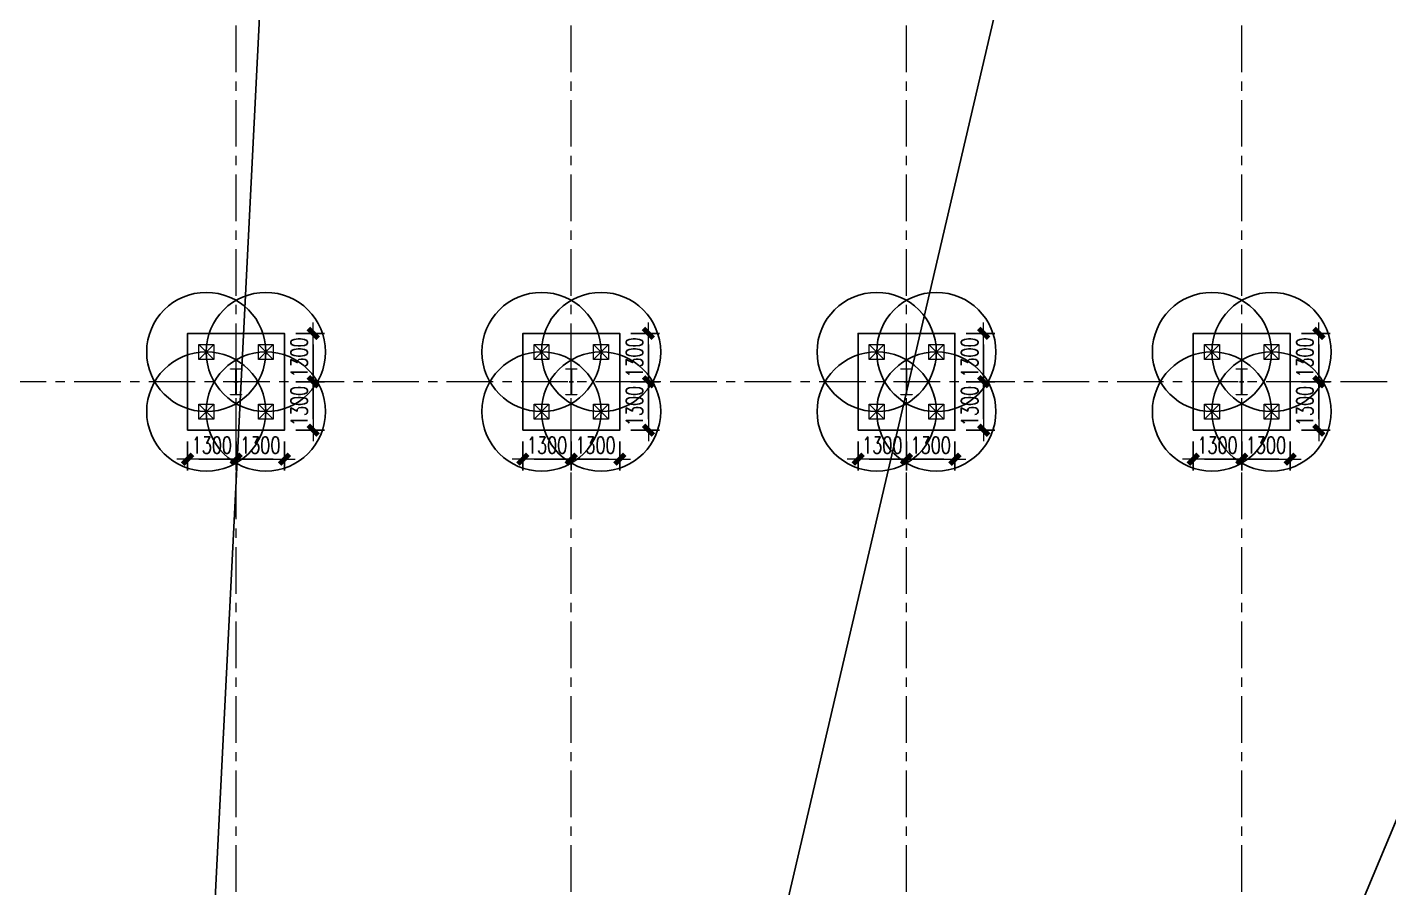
# Model space of a CAD drawing. Extents: x -1201378 to 2367219, y -619313 to 244905.
# Drawn here: x -215365 to -178811, y -44682 to -21581 of the extents above; entities that cross this region are included whole.
import ezdxf

# ---------------------------------------------------------------- set-up
doc = ezdxf.new("R2010")
doc.units = 0
doc.header["$LTSCALE"] = 1000
doc.linetypes.add('CENTER', pattern=[2, 1.25, -0.25, 0.25, -0.25])
doc.layers.get('0').update_dxf_attribs({"linetype": 'CONTINUOUS'})
doc.layers.get('Defpoints').update_dxf_attribs({"linetype": 'CONTINUOUS'})
for name, color, linetype, lineweight in [('S-axis', 111, 'CONTINUOUS', 0), ('S-col', 2, 'CONTINUOUS', 0), ('S-dim', 81, 'CONTINUOUS', 0), ('S-dote', 5, 'CENTER', 0), ('S-zhuang', 1, 'CONTINUOUS', 0)]:
    doc.layers.add(name, color=color, linetype=linetype, lineweight=lineweight)
doc.layers.add('S-DOTE1', color=140, linetype='CENTER')
doc.layers.add('S-HATCH1-W', color=252, linetype='CONTINUOUS')
doc.styles.add('SS1', font='tj-romans1.shx', dxfattribs={"width": 0.7, "bigfont": 'tj-hztxt1.shx'})
doc.dimstyles.new('S-150-ARCHI', dxfattribs={"dimscale": 150, "dimtxt": 3, "dimasz": 2, "dimexe": 2, "dimexo": 2, "dimgap": 1, "dimtad": 1, "dimdec": 0, "dimzin": 0, "dimdsep": 46, "dimtxsty": 'SS1', "dimblk1": 'TT', "dimblk2": 'TT', "dimsah": 1, "dimcen": 1, "dimclrd": 256, "dimclre": 256, "dimclrt": 256, "dimadec": 0, "dimazin": 0, "dimtfac": 1, "dimtdec": 0, "dimtix": 1, "dimtmove": 2, "dimatfit": 0, "dimldrblk": 'TT', "dimfxl": 2, "dimtolj": 1, "dimtzin": 0, "dimarcsym": 0})

# ---------------------------------------------------------------- blocks, each defined once
blk = doc.blocks.new('2#轴网')
at = {"layer": 'S-dote'}
for p, q in [((-209758.5, -270787), (-209758.5, -175298.2)), ((-200758.5, -270787), (-200758.5, -175298.2)), ((-191758.5, -270787), (-191758.5, -175298.2)), ((-182758.5, -270787), (-182758.5, -175298.2)), ((-74854.3, -231098.2), (-251154.3, -231098.2))]:
    blk.add_line(p, q, dxfattribs=at)
blk = doc.blocks.new('nt66')
at = {"layer": 'S-col'}
blk.add_lwpolyline([(-195790, 766820), (-195490, 766820), (-195490, 766808), (-195636, 766808), (-195636, 766132), (-195490, 766132), (-195490, 766120), (-195790, 766120), (-195790, 766132), (-195644, 766132), (-195644, 766808), (-195790, 766808)], close=True, dxfattribs=at)
blk = doc.blocks.new('33333')
for p in [(-59214, -93400), (-50214, -93400), (-41214, -93400), (-32214, -93400)]:
    blk.add_blockref('nt66', p)
blk = doc.blocks.new('S-ZHUANG-400')
at = {"layer": 'S-zhuang'}
for p, q in [((200, -200), (-200, 200)), ((-200, -200), (200, 200))]:
    blk.add_line(p, q, dxfattribs=at)
blk.add_lwpolyline([(-200, 200), (200, 200), (200, -200), (-200, -200)], close=True, dxfattribs=at)
blk = doc.blocks.new('CT4')
at = {"layer": 'Defpoints'}
for centre in [(-100831, -168442), (-99231, -168442), (-100831, -170042), (-99231, -170042)]:
    blk.add_circle(centre, 1600, dxfattribs=at)
at = {"layer": 'S-DOTE1', "ltscale": 0.25}
for p, q in [((-99971, -169242), (-100091, -169242)), ((-100031, -169182), (-100031, -169302))]:
    blk.add_line(p, q, dxfattribs=at)
at = {"layer": 'S-HATCH1-W'}
blk.add_lwpolyline([(-101331, -170542), (-101331, -167942), (-98731, -167942), (-98731, -170542)], close=True, dxfattribs=at)
at = {"layer": 'S-zhuang', "rotation": 90.00000000000001}
for p in [(-100831, -168442), (-99231, -168442), (-100831, -170042), (-99231, -170042)]:
    blk.add_blockref('S-ZHUANG-400', p, dxfattribs=at)
blk = doc.blocks.new('TT')
blk.add_line((-0.97, 0), (0.97, 0))
at = {"const_width": 0.45}
blk.add_lwpolyline([(-0.44, -0.44), (0.44, 0.44)], dxfattribs=at)
blk = doc.blocks.new('*D2301')
at = {"layer": 'Defpoints', "color": 0, "transparency": 16777216}
for p in [(-211058, -32398), (-209758, -32398), (-209758, -33177)]:
    blk.add_point(p, dxfattribs=at)
at = {"layer": 'S-dim', "lineweight": -2, "transparency": 16777216}
for p, q in [((-211058, -32698), (-211058, -33477)), ((-209758, -32698), (-209758, -33477)), ((-210758, -33177), (-210058, -33177))]:
    blk.add_line(p, q, dxfattribs=at)
at = {"layer": 'S-dim', "lineweight": -2, "transparency": 16777216, "xscale": 300, "yscale": 300, "zscale": 300, "rotation": 180}
blk.add_blockref('TT', (-211058, -33177), dxfattribs=at)
at = {"layer": 'S-dim', "lineweight": -2, "transparency": 16777216, "xscale": 300, "yscale": 300, "zscale": 300}
blk.add_blockref('TT', (-209758, -33177), dxfattribs=at)
at = {"layer": 'S-dim', "transparency": 16777216, "insert": (-210408, -32802), "char_height": 450, "attachment_point": 5, "style": 'SS1'}
blk.add_mtext('\\A1;1300', dxfattribs=at)
blk = doc.blocks.new('*D2302')
at = {"layer": 'Defpoints', "color": 0, "transparency": 16777216}
for p in [(-209758, -32398), (-208458, -32398), (-208458, -33177)]:
    blk.add_point(p, dxfattribs=at)
at = {"layer": 'S-dim', "lineweight": -2, "transparency": 16777216}
for p, q in [((-209758, -32698), (-209758, -33477)), ((-208458, -32698), (-208458, -33477)), ((-209458, -33177), (-208758, -33177))]:
    blk.add_line(p, q, dxfattribs=at)
at = {"layer": 'S-dim', "lineweight": -2, "transparency": 16777216, "xscale": 300, "yscale": 300, "zscale": 300, "rotation": 180}
blk.add_blockref('TT', (-209758, -33177), dxfattribs=at)
at = {"layer": 'S-dim', "lineweight": -2, "transparency": 16777216, "xscale": 300, "yscale": 300, "zscale": 300}
blk.add_blockref('TT', (-208458, -33177), dxfattribs=at)
at = {"layer": 'S-dim', "transparency": 16777216, "insert": (-209108, -32802), "char_height": 450, "attachment_point": 5, "style": 'SS1'}
blk.add_mtext('\\A1;1300', dxfattribs=at)
blk = doc.blocks.new('*D2303')
at = {"layer": 'Defpoints', "color": 0, "transparency": 16777216}
for p in [(-208458, -31098), (-207687, -31098), (-208458, -32398)]:
    blk.add_point(p, dxfattribs=at)
at = {"layer": 'S-dim', "lineweight": -2, "transparency": 16777216}
for p, q in [((-208158, -31098), (-207387, -31098)), ((-207687, -32098), (-207687, -31398)), ((-208158, -32398), (-207387, -32398))]:
    blk.add_line(p, q, dxfattribs=at)
at = {"layer": 'S-dim', "lineweight": -2, "transparency": 16777216, "xscale": 300, "yscale": 300, "zscale": 300}
for p, rotation in [((-207687, -31098), 90), ((-207687, -32398), 270)]:
    blk.add_blockref('TT', p, dxfattribs=dict(at, rotation=rotation))
at = {"layer": 'S-dim', "transparency": 16777216, "insert": (-208062, -31748), "char_height": 450, "attachment_point": 5, "rotation": 90, "style": 'SS1'}
blk.add_mtext('\\A1;1300', dxfattribs=at)
blk = doc.blocks.new('*D2304')
at = {"layer": 'Defpoints', "color": 0, "transparency": 16777216}
for p in [(-208458, -29798), (-207687, -29798), (-208458, -31098)]:
    blk.add_point(p, dxfattribs=at)
at = {"layer": 'S-dim', "lineweight": -2, "transparency": 16777216}
for p, q in [((-208158, -29798), (-207387, -29798)), ((-207687, -30798), (-207687, -30098)), ((-208158, -31098), (-207387, -31098))]:
    blk.add_line(p, q, dxfattribs=at)
at = {"layer": 'S-dim', "lineweight": -2, "transparency": 16777216, "xscale": 300, "yscale": 300, "zscale": 300}
for p, rotation in [((-207687, -29798), 90), ((-207687, -31098), 270)]:
    blk.add_blockref('TT', p, dxfattribs=dict(at, rotation=rotation))
at = {"layer": 'S-dim', "transparency": 16777216, "insert": (-208062, -30448), "char_height": 450, "attachment_point": 5, "rotation": 90, "style": 'SS1'}
blk.add_mtext('\\A1;1300', dxfattribs=at)
blk = doc.blocks.new('*D2293')
at = {"layer": 'Defpoints', "color": 0, "transparency": 16777216}
for p in [(-202058, -32398), (-200758, -32398), (-200758, -33177)]:
    blk.add_point(p, dxfattribs=at)
at = {"layer": 'S-dim', "lineweight": -2, "transparency": 16777216}
for p, q in [((-202058, -32698), (-202058, -33477)), ((-200758, -32698), (-200758, -33477)), ((-201758, -33177), (-201058, -33177))]:
    blk.add_line(p, q, dxfattribs=at)
at = {"layer": 'S-dim', "lineweight": -2, "transparency": 16777216, "xscale": 300, "yscale": 300, "zscale": 300, "rotation": 180}
blk.add_blockref('TT', (-202058, -33177), dxfattribs=at)
at = {"layer": 'S-dim', "lineweight": -2, "transparency": 16777216, "xscale": 300, "yscale": 300, "zscale": 300}
blk.add_blockref('TT', (-200758, -33177), dxfattribs=at)
at = {"layer": 'S-dim', "transparency": 16777216, "insert": (-201408, -32802), "char_height": 450, "attachment_point": 5, "style": 'SS1'}
blk.add_mtext('\\A1;1300', dxfattribs=at)
blk = doc.blocks.new('*D2294')
at = {"layer": 'Defpoints', "color": 0, "transparency": 16777216}
for p in [(-200758, -32398), (-199458, -32398), (-199458, -33177)]:
    blk.add_point(p, dxfattribs=at)
at = {"layer": 'S-dim', "lineweight": -2, "transparency": 16777216}
for p, q in [((-200758, -32698), (-200758, -33477)), ((-199458, -32698), (-199458, -33477)), ((-200458, -33177), (-199758, -33177))]:
    blk.add_line(p, q, dxfattribs=at)
at = {"layer": 'S-dim', "lineweight": -2, "transparency": 16777216, "xscale": 300, "yscale": 300, "zscale": 300, "rotation": 180}
blk.add_blockref('TT', (-200758, -33177), dxfattribs=at)
at = {"layer": 'S-dim', "lineweight": -2, "transparency": 16777216, "xscale": 300, "yscale": 300, "zscale": 300}
blk.add_blockref('TT', (-199458, -33177), dxfattribs=at)
at = {"layer": 'S-dim', "transparency": 16777216, "insert": (-200108, -32802), "char_height": 450, "attachment_point": 5, "style": 'SS1'}
blk.add_mtext('\\A1;1300', dxfattribs=at)
blk = doc.blocks.new('*D2295')
at = {"layer": 'Defpoints', "color": 0, "transparency": 16777216}
for p in [(-199458, -31098), (-198687, -31098), (-199458, -32398)]:
    blk.add_point(p, dxfattribs=at)
at = {"layer": 'S-dim', "lineweight": -2, "transparency": 16777216}
for p, q in [((-199158, -31098), (-198387, -31098)), ((-198687, -32098), (-198687, -31398)), ((-199158, -32398), (-198387, -32398))]:
    blk.add_line(p, q, dxfattribs=at)
at = {"layer": 'S-dim', "lineweight": -2, "transparency": 16777216, "xscale": 300, "yscale": 300, "zscale": 300}
for p, rotation in [((-198687, -31098), 90), ((-198687, -32398), 270)]:
    blk.add_blockref('TT', p, dxfattribs=dict(at, rotation=rotation))
at = {"layer": 'S-dim', "transparency": 16777216, "insert": (-199062, -31748), "char_height": 450, "attachment_point": 5, "rotation": 90, "style": 'SS1'}
blk.add_mtext('\\A1;1300', dxfattribs=at)
blk = doc.blocks.new('*D2296')
at = {"layer": 'Defpoints', "color": 0, "transparency": 16777216}
for p in [(-199458, -29798), (-198687, -29798), (-199458, -31098)]:
    blk.add_point(p, dxfattribs=at)
at = {"layer": 'S-dim', "lineweight": -2, "transparency": 16777216}
for p, q in [((-199158, -29798), (-198387, -29798)), ((-198687, -30798), (-198687, -30098)), ((-199158, -31098), (-198387, -31098))]:
    blk.add_line(p, q, dxfattribs=at)
at = {"layer": 'S-dim', "lineweight": -2, "transparency": 16777216, "xscale": 300, "yscale": 300, "zscale": 300}
for p, rotation in [((-198687, -29798), 90), ((-198687, -31098), 270)]:
    blk.add_blockref('TT', p, dxfattribs=dict(at, rotation=rotation))
at = {"layer": 'S-dim', "transparency": 16777216, "insert": (-199062, -30448), "char_height": 450, "attachment_point": 5, "rotation": 90, "style": 'SS1'}
blk.add_mtext('\\A1;1300', dxfattribs=at)
blk = doc.blocks.new('*D2289')
at = {"layer": 'Defpoints', "color": 0, "transparency": 16777216}
for p in [(-193058, -32398), (-191758, -32398), (-191758, -33177)]:
    blk.add_point(p, dxfattribs=at)
at = {"layer": 'S-dim', "lineweight": -2, "transparency": 16777216}
for p, q in [((-193058, -32698), (-193058, -33477)), ((-191758, -32698), (-191758, -33477)), ((-192758, -33177), (-192058, -33177))]:
    blk.add_line(p, q, dxfattribs=at)
at = {"layer": 'S-dim', "lineweight": -2, "transparency": 16777216, "xscale": 300, "yscale": 300, "zscale": 300, "rotation": 180}
blk.add_blockref('TT', (-193058, -33177), dxfattribs=at)
at = {"layer": 'S-dim', "lineweight": -2, "transparency": 16777216, "xscale": 300, "yscale": 300, "zscale": 300}
blk.add_blockref('TT', (-191758, -33177), dxfattribs=at)
at = {"layer": 'S-dim', "transparency": 16777216, "insert": (-192408, -32802), "char_height": 450, "attachment_point": 5, "style": 'SS1'}
blk.add_mtext('\\A1;1300', dxfattribs=at)
blk = doc.blocks.new('*D2290')
at = {"layer": 'Defpoints', "color": 0, "transparency": 16777216}
for p in [(-191758, -32398), (-190458, -32398), (-190458, -33177)]:
    blk.add_point(p, dxfattribs=at)
at = {"layer": 'S-dim', "lineweight": -2, "transparency": 16777216}
for p, q in [((-191758, -32698), (-191758, -33477)), ((-190458, -32698), (-190458, -33477)), ((-191458, -33177), (-190758, -33177))]:
    blk.add_line(p, q, dxfattribs=at)
at = {"layer": 'S-dim', "lineweight": -2, "transparency": 16777216, "xscale": 300, "yscale": 300, "zscale": 300, "rotation": 180}
blk.add_blockref('TT', (-191758, -33177), dxfattribs=at)
at = {"layer": 'S-dim', "lineweight": -2, "transparency": 16777216, "xscale": 300, "yscale": 300, "zscale": 300}
blk.add_blockref('TT', (-190458, -33177), dxfattribs=at)
at = {"layer": 'S-dim', "transparency": 16777216, "insert": (-191108, -32802), "char_height": 450, "attachment_point": 5, "style": 'SS1'}
blk.add_mtext('\\A1;1300', dxfattribs=at)
blk = doc.blocks.new('*D2291')
at = {"layer": 'Defpoints', "color": 0, "transparency": 16777216}
for p in [(-190458, -31098), (-189687, -31098), (-190458, -32398)]:
    blk.add_point(p, dxfattribs=at)
at = {"layer": 'S-dim', "lineweight": -2, "transparency": 16777216}
for p, q in [((-190158, -31098), (-189387, -31098)), ((-189687, -32098), (-189687, -31398)), ((-190158, -32398), (-189387, -32398))]:
    blk.add_line(p, q, dxfattribs=at)
at = {"layer": 'S-dim', "lineweight": -2, "transparency": 16777216, "xscale": 300, "yscale": 300, "zscale": 300}
for p, rotation in [((-189687, -31098), 90), ((-189687, -32398), 270)]:
    blk.add_blockref('TT', p, dxfattribs=dict(at, rotation=rotation))
at = {"layer": 'S-dim', "transparency": 16777216, "insert": (-190062, -31748), "char_height": 450, "attachment_point": 5, "rotation": 90, "style": 'SS1'}
blk.add_mtext('\\A1;1300', dxfattribs=at)
blk = doc.blocks.new('*D2292')
at = {"layer": 'Defpoints', "color": 0, "transparency": 16777216}
for p in [(-190458, -29798), (-189687, -29798), (-190458, -31098)]:
    blk.add_point(p, dxfattribs=at)
at = {"layer": 'S-dim', "lineweight": -2, "transparency": 16777216}
for p, q in [((-190158, -29798), (-189387, -29798)), ((-189687, -30798), (-189687, -30098)), ((-190158, -31098), (-189387, -31098))]:
    blk.add_line(p, q, dxfattribs=at)
at = {"layer": 'S-dim', "lineweight": -2, "transparency": 16777216, "xscale": 300, "yscale": 300, "zscale": 300}
for p, rotation in [((-189687, -29798), 90), ((-189687, -31098), 270)]:
    blk.add_blockref('TT', p, dxfattribs=dict(at, rotation=rotation))
at = {"layer": 'S-dim', "transparency": 16777216, "insert": (-190062, -30448), "char_height": 450, "attachment_point": 5, "rotation": 90, "style": 'SS1'}
blk.add_mtext('\\A1;1300', dxfattribs=at)
blk = doc.blocks.new('*D2297')
at = {"layer": 'Defpoints', "color": 0, "transparency": 16777216}
for p in [(-184058, -32398), (-182758, -32398), (-182758, -33177)]:
    blk.add_point(p, dxfattribs=at)
at = {"layer": 'S-dim', "lineweight": -2, "transparency": 16777216}
for p, q in [((-184058, -32698), (-184058, -33477)), ((-182758, -32698), (-182758, -33477)), ((-183758, -33177), (-183058, -33177))]:
    blk.add_line(p, q, dxfattribs=at)
at = {"layer": 'S-dim', "lineweight": -2, "transparency": 16777216, "xscale": 300, "yscale": 300, "zscale": 300, "rotation": 180}
blk.add_blockref('TT', (-184058, -33177), dxfattribs=at)
at = {"layer": 'S-dim', "lineweight": -2, "transparency": 16777216, "xscale": 300, "yscale": 300, "zscale": 300}
blk.add_blockref('TT', (-182758, -33177), dxfattribs=at)
at = {"layer": 'S-dim', "transparency": 16777216, "insert": (-183408, -32802), "char_height": 450, "attachment_point": 5, "style": 'SS1'}
blk.add_mtext('\\A1;1300', dxfattribs=at)
blk = doc.blocks.new('*D2298')
at = {"layer": 'Defpoints', "color": 0, "transparency": 16777216}
for p in [(-182758, -32398), (-181458, -32398), (-181458, -33177)]:
    blk.add_point(p, dxfattribs=at)
at = {"layer": 'S-dim', "lineweight": -2, "transparency": 16777216}
for p, q in [((-182758, -32698), (-182758, -33477)), ((-181458, -32698), (-181458, -33477)), ((-182458, -33177), (-181758, -33177))]:
    blk.add_line(p, q, dxfattribs=at)
at = {"layer": 'S-dim', "lineweight": -2, "transparency": 16777216, "xscale": 300, "yscale": 300, "zscale": 300, "rotation": 180}
blk.add_blockref('TT', (-182758, -33177), dxfattribs=at)
at = {"layer": 'S-dim', "lineweight": -2, "transparency": 16777216, "xscale": 300, "yscale": 300, "zscale": 300}
blk.add_blockref('TT', (-181458, -33177), dxfattribs=at)
at = {"layer": 'S-dim', "transparency": 16777216, "insert": (-182108, -32802), "char_height": 450, "attachment_point": 5, "style": 'SS1'}
blk.add_mtext('\\A1;1300', dxfattribs=at)
blk = doc.blocks.new('*D2299')
at = {"layer": 'Defpoints', "color": 0, "transparency": 16777216}
for p in [(-181458, -31098), (-180687, -31098), (-181458, -32398)]:
    blk.add_point(p, dxfattribs=at)
at = {"layer": 'S-dim', "lineweight": -2, "transparency": 16777216}
for p, q in [((-181158, -31098), (-180387, -31098)), ((-180687, -32098), (-180687, -31398)), ((-181158, -32398), (-180387, -32398))]:
    blk.add_line(p, q, dxfattribs=at)
at = {"layer": 'S-dim', "lineweight": -2, "transparency": 16777216, "xscale": 300, "yscale": 300, "zscale": 300}
for p, rotation in [((-180687, -31098), 90), ((-180687, -32398), 270)]:
    blk.add_blockref('TT', p, dxfattribs=dict(at, rotation=rotation))
at = {"layer": 'S-dim', "transparency": 16777216, "insert": (-181062, -31748), "char_height": 450, "attachment_point": 5, "rotation": 90, "style": 'SS1'}
blk.add_mtext('\\A1;1300', dxfattribs=at)
blk = doc.blocks.new('*D2300')
at = {"layer": 'Defpoints', "color": 0, "transparency": 16777216}
for p in [(-181458, -29798), (-180687, -29798), (-181458, -31098)]:
    blk.add_point(p, dxfattribs=at)
at = {"layer": 'S-dim', "lineweight": -2, "transparency": 16777216}
for p, q in [((-181158, -29798), (-180387, -29798)), ((-180687, -30798), (-180687, -30098)), ((-181158, -31098), (-180387, -31098))]:
    blk.add_line(p, q, dxfattribs=at)
at = {"layer": 'S-dim', "lineweight": -2, "transparency": 16777216, "xscale": 300, "yscale": 300, "zscale": 300}
for p, rotation in [((-180687, -29798), 90), ((-180687, -31098), 270)]:
    blk.add_blockref('TT', p, dxfattribs=dict(at, rotation=rotation))
at = {"layer": 'S-dim', "transparency": 16777216, "insert": (-181062, -30448), "char_height": 450, "attachment_point": 5, "rotation": 90, "style": 'SS1'}
blk.add_mtext('\\A1;1300', dxfattribs=at)

msp = doc.modelspace()

# ---------------------------------------------------------------- linework, layer by layer
at = {"layer": 'Defpoints', "color": 1}
for p, q in [((-214519.2, -128743.1), (-207137.5, 18363.8)), ((-153008.5, 18363.8), (-214519.2, -128743.1)), ((-214519.2, -128743.1), (-180133.5, 18351.8))]:
    msp.add_line(p, q, dxfattribs=at)

# ---------------------------------------------------------------- block references
at = {"layer": 'S-axis'}
msp.add_blockref('2#轴网', (0, 200000), dxfattribs=at)
at = {"layer": 'S-col'}
msp.add_blockref('33333', (45095.7, -704168.2), dxfattribs=at)
at = {"layer": 'S-zhuang'}
for p in [(-109727.3, 138143.8), (-100727.3, 138143.8), (-91727.3, 138143.8), (-82727.3, 138143.8)]:
    msp.add_blockref('CT4', p, dxfattribs=at)

# ---------------------------------------------------------------- dimensions: what is measured, and where the dimension line sits
at = {"layer": 'S-dim'}
for base, p1, p2, picture, middle in [((-207686.9, -29798.2), (-208458.5, -31098.2), (-208458.5, -29798.2), '*D2304', (-208061.9, -30448.2)), ((-198686.9, -29798.2), (-199458.5, -31098.2), (-199458.5, -29798.2), '*D2296', (-199061.9, -30448.2)), ((-189686.9, -29798.2), (-190458.5, -31098.2), (-190458.5, -29798.2), '*D2292', (-190061.9, -30448.2)), ((-180686.9, -29798.2), (-181458.5, -31098.2), (-181458.5, -29798.2), '*D2300', (-181061.9, -30448.2)), ((-207686.9, -31098.2), (-208458.5, -32398.2), (-208458.5, -31098.2), '*D2303', (-208061.9, -31748.2)), ((-198686.9, -31098.2), (-199458.5, -32398.2), (-199458.5, -31098.2), '*D2295', (-199061.9, -31748.2)), ((-189686.9, -31098.2), (-190458.5, -32398.2), (-190458.5, -31098.2), '*D2291', (-190061.9, -31748.2)), ((-180686.9, -31098.2), (-181458.5, -32398.2), (-181458.5, -31098.2), '*D2299', (-181061.9, -31748.2))]:
    dim = msp.add_linear_dim(base=base, p1=p1, p2=p2, angle=90, dimstyle='S-150-ARCHI', dxfattribs=at)
    dim.commit()
    dim.dimension.update_dxf_attribs({"geometry": picture, "text_midpoint": middle})
for base, p1, p2, picture, middle in [((-209758.5, -33176.8), (-211058.5, -32398.2), (-209758.5, -32398.2), '*D2301', (-210408.5, -32801.8)), ((-208458.5, -33176.8), (-209758.5, -32398.2), (-208458.5, -32398.2), '*D2302', (-209108.5, -32801.8)), ((-200758.5, -33176.8), (-202058.5, -32398.2), (-200758.5, -32398.2), '*D2293', (-201408.5, -32801.8)), ((-199458.5, -33176.8), (-200758.5, -32398.2), (-199458.5, -32398.2), '*D2294', (-200108.5, -32801.8)), ((-191758.5, -33176.8), (-193058.5, -32398.2), (-191758.5, -32398.2), '*D2289', (-192408.5, -32801.8)), ((-190458.5, -33176.8), (-191758.5, -32398.2), (-190458.5, -32398.2), '*D2290', (-191108.5, -32801.8)), ((-182758.5, -33176.8), (-184058.5, -32398.2), (-182758.5, -32398.2), '*D2297', (-183408.5, -32801.8)), ((-181458.5, -33176.8), (-182758.5, -32398.2), (-181458.5, -32398.2), '*D2298', (-182108.5, -32801.8))]:
    dim = msp.add_linear_dim(base=base, p1=p1, p2=p2, dimstyle='S-150-ARCHI', dxfattribs=at)
    dim.commit()
    dim.dimension.update_dxf_attribs({"geometry": picture, "text_midpoint": middle})

doc.saveas('drawing.dxf')
